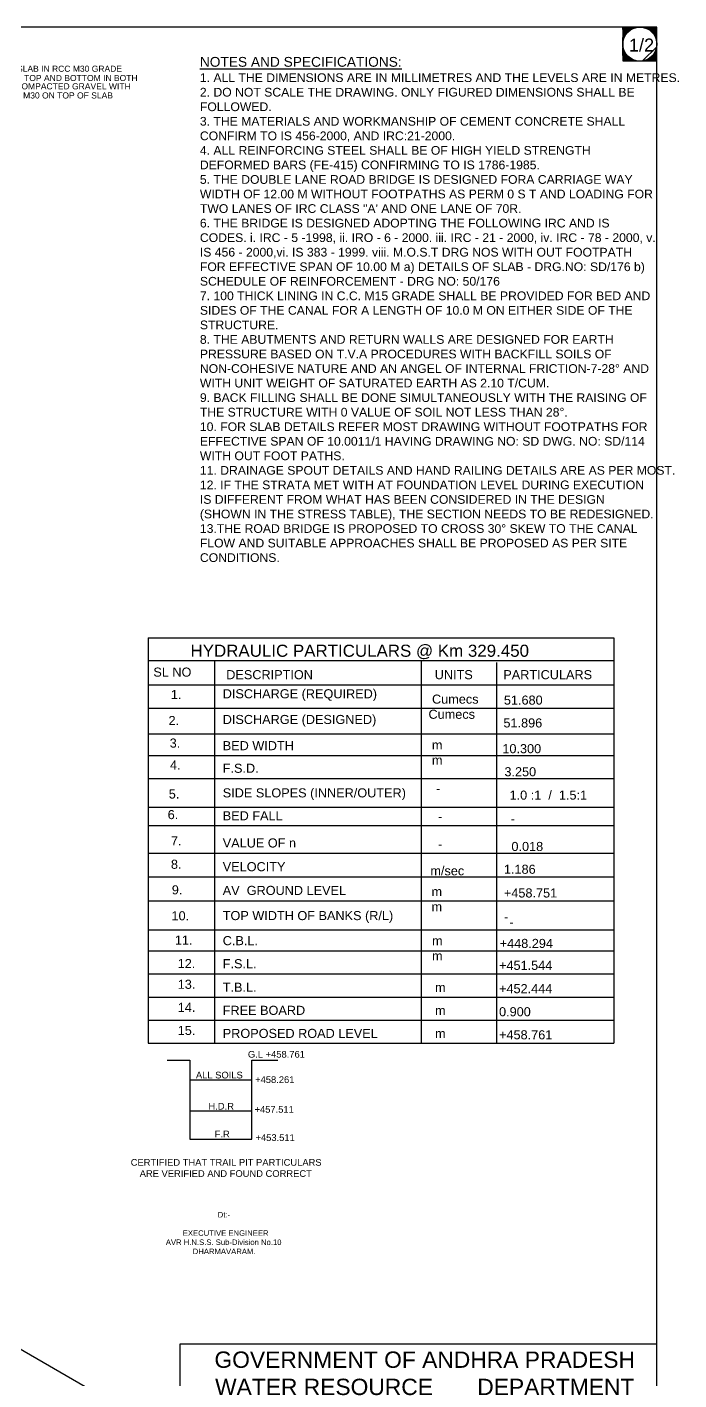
# Model space of a CAD drawing. Header units: millimetres. Extents: x 5124 to 3557214, y 2311 to 45955310.
# Drawn here: x 3546514 to 3557214, y 45933103 to 45955310 of the extents above; entities that cross this region are included whole.
import ezdxf

# ---------------------------------------------------------------- set-up
doc = ezdxf.new("R2010")
doc.units = ezdxf.units.MM
doc.header["$MEASUREMENT"] = 0
for name, color, linetype in [('DIMENSION', 7, 'Continuous'), ('DRAWING', 7, 'Continuous'), ('TEXT', 7, 'Continuous')]:
    doc.layers.add(name, color=color, linetype=linetype)
doc.styles.get("Standard").update_dxf_attribs({"font": 'arial.ttf', "height": 110})

msp = doc.modelspace()

# ---------------------------------------------------------------- hatches: boundary and pattern name
at = {"layer": 'DIMENSION'}
h = msp.add_hatch(dxfattribs=at)
h.set_pattern_fill('ANSI31', color=256, scale=0.7089157005961835, style=0)
h.set_pattern_definition([(45, (1339980.71652238, 13371960.87610433), (-0.06265988739764669, 0.06265988739764669), [])])
h.paths.add_polyline_path([(3556291.030245938, 45954753.16664882), (3556529.497514973, 45954753.16664882, -0.3690245496602453), (3556293.026698183, 45955029.93472517, -0.4142135623787641), (3556573.228325335, 45955310.13635232), (3556291.030245937, 45955310.13635232)])
h.paths.add_polyline_path([(3556853.429952487, 45955029.93472517), (3556853.429952487, 45955310.13635232), (3556573.228325335, 45955310.13635232, -0.4142135623782772)])
h.paths.add_polyline_path([(3556853.429952487, 45955029.93472517, -0.369024549659842), (3556616.959135698, 45954753.16664882), (3556853.429952487, 45954753.16664882)])

# ---------------------------------------------------------------- linework, layer by layer
msp.add_lwpolyline([(3556853.429952487, 45955310.13635232), (3556291.030245937, 45955310.13635232), (3556291.030245937, 45954753.16664882), (3556853.429952487, 45954753.16664882)], close=True, dxfattribs=at)
for points in [[(3548812, 45938349.5), (3549187, 45938349.5), (3549187, 45937054.5), (3550202, 45937054.5), (3550202, 45938349.5), (3550631.5, 45938349.5)], [(3549187, 45938030), (3550202, 45938030)], [(3549187, 45937523), (3550202, 45937523)]]:
    msp.add_lwpolyline(points, dxfattribs=at)
msp.add_circle((3556573.228325335, 45955029.93472517), 280.2016271523557, dxfattribs=at)
at = {"layer": 'DRAWING'}
msp.add_lwpolyline([(3556853.429952487, 45955310.13635232), (3526763.489530809, 45955310.13635232), (3526763.489530809, 45927254.06496144), (3556853.429952487, 45927254.06496144)], close=True, dxfattribs=at)
msp.add_lwpolyline([(3532049.169803251, 45941926.98898792), (3547948.010571536, 45932718.62370278)], dxfattribs=at)
at = {"layer": 'TEXT', "ltscale": 0.02}
for points in [[(3548504.471238019, 45945286.23297676), (3556143, 45945286.23297676)], [(3548504.471238019, 45944911.58417665), (3556143, 45944911.58417665)], [(3549589.847672474, 45944911.58417665), (3549589.847672474, 45938631.10343321)], [(3552983.178225445, 45944911.58417665), (3552983.178225445, 45938631.10343321)], [(3554221.580341384, 45944881.03665838), (3554221.580341384, 45938631.10343321)], [(3548504.471238019, 45944511.33262439), (3556143, 45944511.33262439)], [(3548504.471238019, 45944132.70849749), (3556143, 45944132.70849749)], [(3548504.471238019, 45943710.82951985), (3556143, 45943710.82951985)], [(3548504.471238019, 45943353.85341589), (3556143, 45943353.85341589)], [(3548504.471238019, 45942975.22928901), (3556143, 45942975.22928901)], [(3548504.471238019, 45942506.09953631), (3556143, 45942506.09953631)], [(3548504.471238019, 45942203.21259333), (3556143, 45942203.21259333)], [(3548504.471238019, 45941748.87188008), (3556143, 45941748.87188008)], [(3548504.471238019, 45941359.4340405), (3556143, 45941359.4340405)], [(3548504.471238019, 45940969.99620093), (3556143, 45940969.99620093)], [(3548504.471238019, 45940491.70053939), (3556143, 45940491.70053939)], [(3548504.471238019, 45940145.53814812), (3556143, 45940145.53814812)], [(3548504.471238019, 45939766.91402122), (3556143, 45939766.91402122)], [(3548504.471238019, 45939388.31049189), (3556143, 45939388.31049189)], [(3548504.471238019, 45939009.70696255), (3556143, 45939009.70696255)], [(3548504.471238019, 45938631.10343321), (3556143, 45938631.10343321)]]:
    msp.add_lwpolyline(points, dxfattribs=at)
at = {"layer": 'TEXT'}
for points in [[(3548504.471238019, 45945286.23297676), (3548504.471238019, 45938631.10343321)], [(3556143, 45945286.23297676), (3556143, 45938631.10343321)]]:
    msp.add_lwpolyline(points, dxfattribs=at)
msp.add_lwpolyline([(3556853.429952487, 45933690.47820608), (3549024.127969845, 45933690.47820608), (3549024.127969845, 45927105.40862305), (3556853.429952487, 45927105.40862305)], close=True, dxfattribs=at)

# ---------------------------------------------------------------- texts
at = {"layer": 'DIMENSION', "insert": (3549351.306334377, 45954819.54199073), "char_height": 143.2123262315064, "width": 7500.985799774428, "attachment_point": 1}
msp.add_mtext('{\\H1.1244x;\\LNOTES AND SPECIFICATIONS:  \\P}1. ALL THE DIMENSIONS ARE IN MILLIMETRES AND THE LEVELS ARE IN METRES. \\P2. DO NOT SCALE THE DRAWING. ONLY FIGURED DIMENSIONS SHALL BE FOLLOWED. \\P3. THE MATERIALS AND WORKMANSHIP OF CEMENT CONCRETE SHALL CONFIRM TO IS 456-2000, AND IRC:21-2000. \\P4. ALL REINFORCING STEEL SHALL BE OF HIGH YIELD STRENGTH DEFORMED BARS (FE-415) CONFIRMING TO IS 1786-1985. \\P5. THE DOUBLE LANE ROAD BRIDGE IS DESIGNED FORA CARRIAGE WAY WIDTH OF 12.00 M WITHOUT FOOTPATHS AS PERM 0 S T AND LOADING FOR TWO LANES OF IRC CLASS "A\' AND ONE LANE OF 70R. \\P6. THE BRIDGE IS DESIGNED ADOPTING THE FOLLOWING IRC AND IS CODES. i. IRC - 5 -1998, ii. IRO - 6 - 2000. iii. IRC - 21 - 2000, iv. IRC - 78 - 2000, v. IS 456 - 2000,vi. IS 383 - 1999. viii. M.O.S.T DRG NOS WITH OUT FOOTPATH FOR EFFECTIVE SPAN OF 10.00 M a) DETAILS OF SLAB - DRG.NO: SD/176 b) SCHEDULE OF REINFORCEMENT - DRG NO: 50/176 \\P7. 100 THICK LINING IN C.C. M15 GRADE SHALL BE PROVIDED FOR BED AND SIDES OF THE CANAL FOR A LENGTH OF 10.0 M ON EITHER SIDE OF THE STRUCTURE. \\P8. THE ABUTMENTS AND RETURN WALLS ARE DESIGNED FOR EARTH PRESSURE BASED ON T.V.A PROCEDURES WITH BACKFILL SOILS OF NON-COHESIVE NATURE AND AN ANGEL OF INTERNAL FRICTION-7-28° AND WITH UNIT WEIGHT OF SATURATED EARTH AS 2.10 T/CUM. \\P9. BACK FILLING SHALL BE DONE SIMULTANEOUSLY WITH THE RAISING OF THE STRUCTURE WITH 0 VALUE OF SOIL NOT LESS THAN 28°. \\P10. FOR SLAB DETAILS REFER MOST DRAWING WITHOUT FOOTPATHS FOR EFFECTIVE SPAN OF 10.0011/1 HAVING DRAWING NO: SD DWG. NO: SD/114 WITH OUT FOOT PATHS. \\P11. DRAINAGE SPOUT DETAILS AND HAND RAILING DETAILS ARE AS PER MOST. \\P12. IF THE STRATA MET WITH AT FOUNDATION LEVEL DURING EXECUTION IS DIFFERENT FROM WHAT HAS BEEN CONSIDERED IN THE DESIGN (SHOWN IN THE STRESS TABLE), THE SECTION NEEDS TO BE REDESIGNED. \\P13.THE ROAD BRIDGE IS PROPOSED TO CROSS 30° SKEW TO THE CANAL FLOW AND SUITABLE APPROACHES SHALL BE PROPOSED AS PER SITE CONDITIONS. ', dxfattribs=at)
at = {"layer": 'TEXT'}
for s, p in [('150AVE.THICK APPROACH SLAB IN RCC M30 GRADE ', (3544517.528383885, 45954575.91188468)), ('WAYS OVER 225 TH WELL COMPACTED GRAVEL WITH', (3544520.340802079, 45954287.44333085)), ('WITH 12 TOR AT 150 C/C ON TOP AND BOTTOM IN BOTH ', (3544525.887121481, 45954423.89101943)), ('75TH WEARING COAT IN CC M30 ON TOP OF SLAB', (3544517.398349793, 45954137.72436476))]:
    msp.add_text(s, height=100, dxfattribs=at).set_placement(p)
at = {"layer": 'TEXT', "attachment_point": 1}
for s, insert, char_height, width in [('1/2', (3556393.472133787, 45955121.30546467), 212.674710178855, 301.8283156575171), ('\\PHYDRAULIC PARTICULARS @ Km 329.450', (3549197.478497324, 45945503.4060357), 198.6591769287691, 8448.793506587766), (' SL NO', (3548529.611401795, 45944796.56775349), 148.9943826965768, 1098.595443327798), (' DESCRIPTION ', (3549726.252422885, 45944754.46636543), 148.9943826965768, 2539.273084783494), ('UNITS', (3553205.779741085, 45944754.46636543), 148.9943826965768, 988.8507287552399), ('PARTICULARS', (3554331.560681686, 45944754.46636543), 148.9943826965768, 2368.462416014506), ('1.', (3548874.81962104, 45944428.58942756), 148.9943826965768, 219.9502897350405), ('DISCHARGE (REQUIRED)', (3549726.252422885, 45944440.9129695), 148.9943826965768, 4154.485694482742), (' Cumecs \\PCumecs \\P ', (3553103.53380388, 45944352.90215399), 148.9943826965768, 929.4938242964353), ('51.680', (3554340.922784829, 45944336.98998278), 148.9943826965768, 820.0382690843068), ('2.', (3548836.653743428, 45944001.99361145), 148.9943826965768, 219.9502897350405), ('DISCHARGE (DESIGNED)', (3549726.252422885, 45944019.03399187), 148.9943826965768, 4135.469334314374), ('\\P51.896', (3554333.77306404, 45944210.8179362), 148.9943826965768, 1014.571277626079), ('3.', (3548855.254248375, 45943631.69089394), 148.9943826965768, 219.9502897350405), ('BED WIDTH', (3549726.252422885, 45943588.97352012), 148.9943826965768, 1880.768506563743), ('m \\Pm ', (3553159.133232039, 45943601.40052138), 148.9943826965768, 175.2093643967806), ('10.300', (3554316.230236055, 45943539.618432), 148.9943826965768, 542.6741745076104), ('4.', (3548860.668228208, 45943271.43977983), 148.9943826965768, 219.9502897350405), ('F.S.D.', (3549726.252422885, 45943218.36303006), 148.9943826965768, 918.3387383964163), ('3.250', (3554349.632263411, 45943160.99430511), 148.9943826965768, 681.3562217959585), ('5.', (3548840.727629209, 45942795.86299462), 148.9943826965768, 219.9502897350405), ('SIDE SLOPES (INNER/OUTER)', (3549726.252422885, 45942814.30400833), 148.9943826965768, 15142.39021603954), ('-', (3553226.572843248, 45942886.35163322), 148.9943826965768, 175.2093643967806), ('1.0 :1  /  1.5:1', (3554434.030860777, 45942777.39531545), 148.9943826965768, 1340.427899982837), ('6.', (3548822.555954321, 45942457.73364706), 148.9943826965768, 219.9502897350405), ('BED FALL', (3549726.252422885, 45942438.33269756), 148.9943826965768, 1590.642799216222), ('-', (3553258.562522662, 45942424.91505197), 148.9943826965768, 175.2093643967806), ('-', (3554452.804276012, 45942388.97760943), 148.9943826965768, 1042.24611482727), ('7.', (3548875.838092537, 45942025.72067583), 148.9943826965768, 219.9502897350405), ('VALUE OF n', (3549726.252422885, 45941992.00562114), 148.9943826965768, 1966.762843254337), ('-', (3553258.562522662, 45941970.57433872), 148.9943826965768, 175.2093643967806), (' 0.018 ', (3554406.997126411, 45941934.63689619), 148.9943826965768, 682.3302835855169), ('8.', (3548875.838092537, 45941642.42090554), 148.9943826965768, 219.9502897350405), ('VELOCITY', (3549726.252422885, 45941602.56778155), 148.9943826965768, 1700.365514523986), ('m/sec', (3553134.370065867, 45941535.22900157), 148.9943826965768, 646.2899973718634), ('1.186', (3554341.81727179, 45941560.7213778), 148.9943826965768, 681.9650104144329), ('9.', (3548890.096692871, 45941222.74586554), 148.9943826965768, 219.9502897350405), ('AV  GROUND LEVEL', (3549726.252422885, 45941213.12994198), 148.9943826965768, 3910.254777295216), ('m \\Pm ', (3553153.507379605, 45941193.25028898), 148.9943826965768, 175.2093643967806), ('+458.751', (3554341.81727179, 45941171.28353821), 148.9943826965768, 681.9650104144329), ('10.', (3548885.486769428, 45940796.72678075), 148.9943826965768, 219.9502897350405), ('TOP WIDTH OF BANKS (R/L)', (3549726.252422885, 45940799.90501141), 148.9943826965768, 4613.234347748024), ('-', (3554341.81727179, 45940781.84569864), 148.9943826965768, 1857.3485725546), ('-', (3554430.653953425, 45940691.69728661), 148.9943826965768, 1235.962653225658), ('11.', (3548940.752246757, 45940397.75227647), 148.9943826965768, 219.9502897350405), ('C.B.L.', (3549726.252422885, 45940388.67188916), 148.9943826965768, 910.5975652305309), ('m \\Pm ', (3553161.27529296, 45940386.35240664), 148.9943826965768, 175.2093643967806), ('+448.294', (3554272.376967349, 45940342.969193), 148.9943826965768, 1104.95134253008), ('12.', (3548986.851481028, 45940012.47514158), 148.9943826965768, 219.9502897350405), ('F.S.L.', (3549726.252422885, 45940010.04776227), 148.9943826965768, 861.121371518135), ('\\P+451.544', (3554261.923660101, 45940231.30365031), 148.9943826965768, 1104.95134253008), ('13.', (3548987.548329917, 45939672.16245393), 148.9943826965768, 219.9502897350405), ('T.B.L.', (3549726.252422885, 45939623.27032339), 148.9943826965768, 881.3157362987049), ('m ', (3553210.226800895, 45939621.03952201), 148.9943826965768, 299.6865930216497), ('+452.444', (3554261.931848397, 45939600.44459062), 148.9943826965768, 1104.95134253008), ('14.', (3548987.548329917, 45939293.55892459), 148.9943826965768, 219.9502897350405), ('FREE BOARD', (3549726.252422885, 45939244.66679405), 148.9943826965768, 2260.317151036676), ('0.900', (3554261.931848397, 45939221.84106129), 148.9943826965768, 1104.95134253008), ('m ', (3553210.226800895, 45939242.43599267), 148.9943826965768, 299.6865930216497), ('15.', (3548987.548329917, 45938914.95539526), 148.9943826965768, 219.9502897350405), ('PROPOSED ROAD LEVEL', (3549726.252422885, 45938866.06326471), 148.9943826965768, 2915.15423858091), ('m ', (3553210.226800895, 45938863.83246333), 148.9943826965768, 299.6865930216497), ('+458.761', (3554261.931848397, 45938843.23753195), 148.9943826965768, 1104.95134253008), ('G.L +458.761', (3550139.747490255, 45938503.53167605), 110, 1437.365953632548), ('ALL SOILS', (3549286, 45938162.32673943), 110, 1437.365953632548), ('+458.261', (3550257.747490255, 45938087.53167605), 110, 1437.365953632548), ('H.D.R', (3549492.189272242, 45937651.03996657), 110, 1437.365953632548), ('+457.511', (3550247.956977693, 45937599.36146134), 110, 1437.365953632548), ('F.R', (3549594.747490255, 45937194.03167605), 110, 1437.365953632548), ('+453.511', (3550263.957929938, 45937136.36166804), 110, 1437.365953632548), ('\\pi340.86;CERTIFIED THAT TRAIL PIT PARTICULARS\\P\\pi488.3;ARE VERIFIED AND FOUND CORRECT', (3547874.974623627, 45936729.22021101), 110, 3799.535633713856), ('\\pi2170.3;Dt:- \\P\\pi2265;\\P\\pi1526.7;  EXECUTIVE ENGINEER\\P\\pi1318.6;AVR H.N.S.S. Sub-Division No.10\\P\\pi1760.5;DHARMAVARAM.', (3547473.330708678, 45935860.02241144), 90.25310854032114, 4530.072495319109)]:
    msp.add_mtext(s, dxfattribs=dict(at, insert=insert, char_height=char_height, width=width))
at = {"layer": 'TEXT', "color": 7, "insert": (3553041.460006354, 45933210.71865013), "char_height": 267.8911213070344, "width": 7639.924230377332, "attachment_point": 5}
msp.add_mtext('GOVERNMENT OF ANDHRA PRADESH\\PWATER RESOURCE       DEPARTMENT', dxfattribs=at)

doc.saveas('drawing.dxf')
